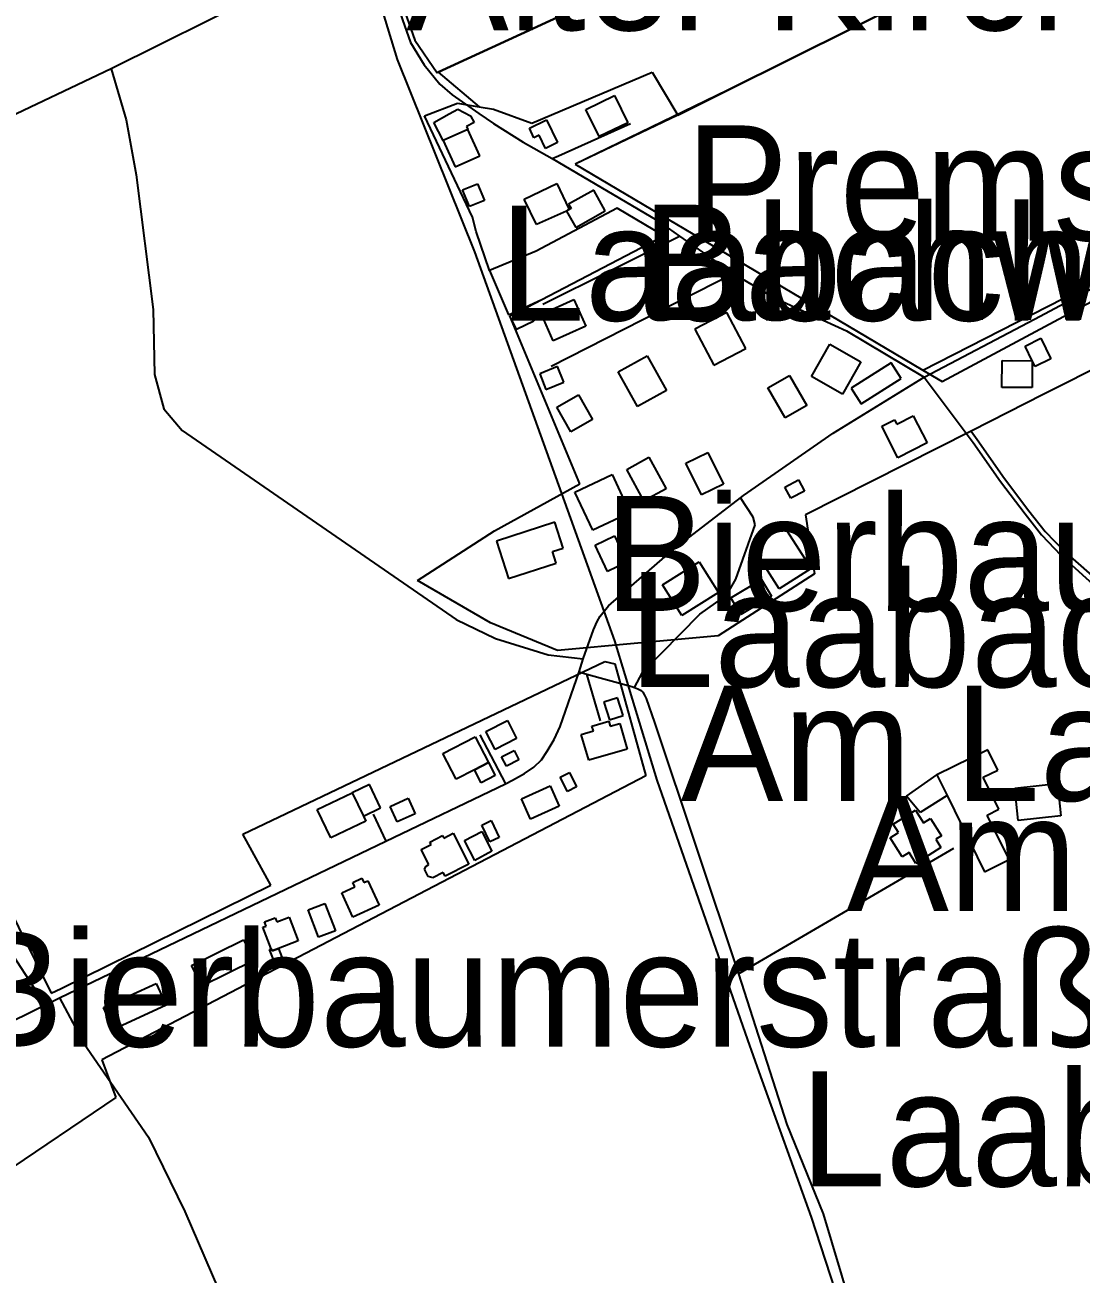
# Model space of a CAD drawing. Extents: x -3657 to 4700, y -7332 to 8131.
# Drawn here: x -2353.3 to -1954.9, y -3743.2 to -3271.6 of the extents above; entities that cross this region are included whole.
import ezdxf

# ---------------------------------------------------------------- set-up
doc = ezdxf.new("R2010")
doc.units = 0
for name, color, linetype in [('OSM_BUILDING_DETACHED', 9, 'CONTINUOUS'), ('OSM_BUILDING_GARAGE', 9, 'CONTINUOUS'), ('OSM_BUILDING_HOUSE', 9, 'CONTINUOUS'), ('OSM_BUILDING_HUT', 9, 'CONTINUOUS'), ('OSM_BUILDING_YES', 9, 'CONTINUOUS'), ('OSM_HIGHWAY_FOOTWAY', 8, 'CONTINUOUS'), ('OSM_HIGHWAY_SERVICE', 8, 'CONTINUOUS'), ('OSM_HIGHWAY_TRACK', 8, 'CONTINUOUS'), ('OSM_HIGHWAY_UNCLASSIFIED', 8, 'CONTINUOUS'), ('OSM_LABELS', 8, 'CONTINUOUS'), ('OSM_LANDUSE_FARMLAND', 3, 'CONTINUOUS'), ('OSM_LANDUSE_RESIDENTIAL', 3, 'CONTINUOUS'), ('OSM_WATERWAY_STREAM', 4, 'CONTINUOUS')]:
    doc.layers.add(name, color=color, linetype=linetype)

msp = doc.modelspace()

# ---------------------------------------------------------------- linework, layer by layer
at = {"layer": 'OSM_BUILDING_DETACHED'}
for p, q in [((-2056.592457, -3404.227787), (-2049.629921, -3391.996345)), ((-2049.629921, -3391.996345), (-2037.89676, -3398.66804)), ((-2129.441208, -3402.459787), (-2118.527168, -3396.444142)), ((-2118.527168, -3396.444142), (-2111.32193, -3409.542904)), ((-2037.89676, -3398.66804), (-2044.851711, -3410.910602)), ((-2122.228385, -3415.55855), (-2129.441208, -3402.459787)), ((-2044.851711, -3410.910602), (-2056.592457, -3404.227787)), ((-2152.702751, -3415.847656), (-2144.48878, -3411.16635)), ((-2144.48878, -3411.16635), (-2139.194826, -3420.451126)), ((-2111.32193, -3409.542904), (-2122.228385, -3415.55855)), ((-2147.416382, -3425.132433), (-2152.702751, -3415.847656)), ((-2139.194826, -3420.451126), (-2147.416382, -3425.132433)), ((-2126.217812, -3439.254189), (-2117.874905, -3434.706316)), ((-2117.874905, -3434.706316), (-2111.412944, -3446.559695)), ((-2119.755851, -3451.118687), (-2126.217812, -3439.254189)), ((-2111.412944, -3446.559695), (-2119.755851, -3451.118687)), ((-2112.725055, -3482.820361), (-2098.883413, -3474.124918)), ((-2098.883413, -3474.124918), (-2091.655422, -3485.666951)), ((-2105.497064, -3494.351275), (-2112.725055, -3482.820361)), ((-2091.655422, -3485.666951), (-2105.497064, -3494.351275))]:
    msp.add_line(p, q, dxfattribs=at)
at = {"layer": 'OSM_BUILDING_GARAGE'}
for p, q in [((-2199.051395, -3308.36664), (-2193.294788, -3305.197585)), ((-2193.294788, -3305.197585), (-2190.010717, -3303.396227)), ((-2190.010717, -3303.396227), (-2185.217337, -3305.95371)), ((-2195.471529, -3315.182889), (-2199.051395, -3308.36664)), ((-2183.874887, -3308.399999), (-2186.696307, -3309.956728)), ((-2186.696307, -3309.956728), (-2186.218486, -3311.024199)), ((-2185.217337, -3305.95371), (-2183.874887, -3308.399999)), ((-2163.017619, -3310.512702), (-2156.502566, -3307.399245)), ((-2156.502566, -3307.399245), (-2152.391788, -3315.994612)), ((-2186.218486, -3311.024199), (-2195.471529, -3315.182889)), ((-2161.288362, -3314.137657), (-2163.017619, -3310.512702)), ((-2159.316402, -3313.1925), (-2161.288362, -3314.137657)), ((-2156.934881, -3318.174033), (-2159.316402, -3313.1925)), ((-2152.391788, -3315.994612), (-2156.934881, -3318.174033)), ((-2152.376619, -3400.513876), (-2159.119206, -3403.238152)), ((-2159.119206, -3403.238152), (-2156.760438, -3409.098124)), ((-2150.010267, -3406.373849), (-2152.376619, -3400.513876)), ((-2156.760438, -3409.098124), (-2150.010267, -3406.373849)), ((-2086.998562, -3487.768535), (-2075.432259, -3480.796613)), ((-2075.432259, -3480.796613), (-2071.670366, -3487.034649)), ((-2083.244254, -3494.01769), (-2086.998562, -3487.768535)), ((-2071.670366, -3487.034649), (-2083.244254, -3494.01769)), ((-2129.714249, -3525.419137), (-2134.879267, -3527.053703)), ((-2134.879267, -3527.053703), (-2132.748033, -3533.792115)), ((-2127.583015, -3532.15755), (-2129.714249, -3525.419137)), ((-2132.748033, -3533.792115), (-2127.583015, -3532.15755)), ((-2173.461422, -3547.735959), (-2168.759056, -3545.31191)), ((-2168.759056, -3545.31191), (-2166.94637, -3548.825669)), ((-2183.761121, -3552.628536), (-2178.436829, -3549.882021)), ((-2178.436829, -3549.882021), (-2175.903619, -3554.796837)), ((-2171.641151, -3551.260838), (-2173.461422, -3547.735959)), ((-2166.94637, -3548.825669), (-2171.641151, -3551.260838)), ((-2181.22791, -3557.543352), (-2183.761121, -3552.628536)), ((-2175.903619, -3554.796837), (-2181.22791, -3557.543352)), ((-2223.321671, -3558.166043), (-2229.829139, -3561.257262)), ((-2219.142633, -3566.961562), (-2223.321671, -3558.166043)), ((-2229.829139, -3561.257262), (-2225.650101, -3570.052781)), ((-2215.570352, -3566.405587), (-2208.797428, -3563.303249)), ((-2208.797428, -3563.303249), (-2206.120113, -3569.174341)), ((-2225.650101, -3570.052781), (-2219.142633, -3566.961562)), ((-2212.893037, -3572.26556), (-2215.570352, -3566.405587)), ((-2206.120113, -3569.174341), (-2212.893037, -3572.26556)), ((-2187.469922, -3579.215243), (-2180.95487, -3575.812678)), ((-2180.95487, -3575.812678), (-2177.192977, -3583.340574)), ((-2183.601847, -3586.754259), (-2187.469922, -3579.215243)), ((-2177.192977, -3583.340574), (-2183.601847, -3586.754259)), ((-2246.514954, -3605.435006), (-2240.136422, -3602.977599)), ((-2242.555865, -3615.765015), (-2246.514954, -3605.435006)), ((-2240.136422, -3602.977599), (-2236.177333, -3613.307607)), ((-2236.177333, -3613.307607), (-2242.555865, -3615.765015))]:
    msp.add_line(p, q, dxfattribs=at)
at = {"layer": 'OSM_BUILDING_HOUSE'}
for p, q in [((-2088.500286, -3380.087368), (-2100.529242, -3386.425479)), ((-2081.363308, -3393.64203), (-2088.500286, -3380.087368)), ((-2100.529242, -3386.425479), (-2093.392263, -3399.98014)), ((-2093.392263, -3399.98014), (-2081.363308, -3393.64203)), ((-2072.974893, -3408.553269), (-2064.882273, -3403.849724)), ((-2064.882273, -3403.849724), (-2058.344467, -3415.124889)), ((-2066.437088, -3419.828435), (-2072.974893, -3408.553269)), ((-2058.344467, -3415.124889), (-2066.437088, -3419.828435)), ((-2103.99534, -3436.952454), (-2095.682771, -3432.849361)), ((-2098.087045, -3448.928147), (-2103.99534, -3436.952454)), ((-2095.682771, -3432.849361), (-2089.774475, -3444.825054)), ((-2145.81606, -3447.816198), (-2131.777222, -3441.255697)), ((-2131.777222, -3441.255697), (-2125.064974, -3455.65544)), ((-2089.774475, -3444.825054), (-2098.087045, -3448.928147)), ((-2139.096228, -3462.215941), (-2145.81606, -3447.816198)), ((-2125.064974, -3455.65544), (-2139.096228, -3462.215941)), ((-2139.376853, -3536.127209), (-2132.990736, -3534.270253)), ((-2138.84594, -3537.950805), (-2139.376853, -3536.127209)), ((-2132.990736, -3534.270253), (-2132.467408, -3536.09385)), ((-2132.467408, -3536.09385), (-2128.933049, -3535.070857)), ((-2128.933049, -3535.070857), (-2126.11163, -3544.811532)), ((-2143.404202, -3539.274025), (-2138.84594, -3537.950805)), ((-2140.582782, -3549.003581), (-2143.404202, -3539.274025)), ((-2126.11163, -3544.811532), (-2140.582782, -3549.003581)), ((-2025.716115, -3573.13288), (-2017.365623, -3567.773285)), ((-2017.365623, -3567.773285), (-2014.255993, -3572.632503)), ((-2023.706232, -3576.268577), (-2025.716115, -3573.13288)), ((-2014.255993, -3572.632503), (-2011.662108, -3570.975699)), ((-2011.662108, -3570.975699), (-2007.520992, -3577.447243)), ((-2200.583456, -3579.837934), (-2195.752154, -3577.402765)), ((-2195.752154, -3577.402765), (-2195.289502, -3578.325683)), ((-2195.289502, -3578.325683), (-2191.762727, -3576.557684)), ((-2191.762727, -3576.557684), (-2185.892354, -3588.233151)), ((-2026.891706, -3578.314564), (-2023.706232, -3576.268577)), ((-2022.318276, -3585.475517), (-2026.891706, -3578.314564)), ((-2007.520992, -3577.447243), (-2009.667394, -3578.814941)), ((-2009.667394, -3578.814941), (-2007.718188, -3581.861682)), ((-2203.806852, -3582.606688), (-2200.120804, -3580.760852)), ((-2200.909588, -3588.366585), (-2203.806852, -3582.606688)), ((-2200.120804, -3580.760852), (-2200.583456, -3579.837934)), ((-2007.718188, -3581.861682), (-2017.130504, -3587.888447)), ((-2201.956243, -3588.889201), (-2200.909588, -3588.366585)), ((-2185.892354, -3588.233151), (-2194.82685, -3592.725426)), ((-2019.731975, -3583.818713), (-2022.318276, -3585.475517)), ((-2017.130504, -3587.888447), (-2019.731975, -3583.818713)), ((-2202.570585, -3590.034509), (-2201.956243, -3588.889201)), ((-2201.159875, -3592.836621), (-2202.570585, -3590.034509)), ((-2199.476124, -3593.29252), (-2201.159875, -3592.836621)), ((-2195.532205, -3591.313251), (-2199.476124, -3593.29252)), ((-2194.82685, -3592.725426), (-2195.532205, -3591.313251)), ((-2233.803397, -3598.974581), (-2228.82799, -3596.695085)), ((-2229.571267, -3595.071639), (-2226.181013, -3593.51491)), ((-2228.82799, -3596.695085), (-2229.571267, -3595.071639)), ((-2226.181013, -3593.51491), (-2225.437736, -3595.138356)), ((-2225.437736, -3595.138356), (-2223.928428, -3594.448948)), ((-2223.928428, -3594.448948), (-2219.711467, -3603.633649)), ((-2229.594021, -3608.170402), (-2233.803397, -3598.974581)), ((-2219.711467, -3603.633649), (-2229.594021, -3608.170402)), ((-2263.526901, -3611.962149), (-2262.366478, -3611.517369)), ((-2262.942897, -3610.005118), (-2258.923133, -3608.459508)), ((-2262.366478, -3611.517369), (-2262.942897, -3610.005118)), ((-2258.923133, -3608.459508), (-2258.339129, -3609.971759)), ((-2258.339129, -3609.971759), (-2253.659517, -3608.170402)), ((-2253.659517, -3608.170402), (-2250.23134, -3617.121593)), ((-2260.409687, -3620.101617), (-2263.526901, -3611.962149)), ((-2260.098724, -3620.91334), (-2260.409687, -3620.101617)), ((-2257.611021, -3619.957064), (-2260.098724, -3620.91334)), ((-2250.23134, -3617.121593), (-2257.611021, -3619.957064))]:
    msp.add_line(p, q, dxfattribs=at)
at = {"layer": 'OSM_BUILDING_HUT'}
for p, q in [((-2188.220784, -3333.80804), (-2182.540022, -3331.495185)), ((-2182.540022, -3331.495185), (-2179.953721, -3337.844415)), ((-2185.634483, -3340.15727), (-2188.220784, -3333.80804)), ((-2179.953721, -3337.844415), (-2185.634483, -3340.15727)), ((-2066.61153, -3445.981482), (-2061.446512, -3443.234967)), ((-2064.374114, -3450.18465), (-2066.61153, -3445.981482)), ((-2061.446512, -3443.234967), (-2059.21668, -3447.427016)), ((-2059.21668, -3447.427016), (-2064.374114, -3450.18465)), ((-2151.329964, -3555.408409), (-2147.863865, -3553.662649)), ((-2147.863865, -3553.662649), (-2145.163797, -3559.011125)), ((-2148.63748, -3560.768004), (-2151.329964, -3555.408409)), ((-2145.163797, -3559.011125), (-2148.63748, -3560.768004))]:
    msp.add_line(p, q, dxfattribs=at)
at = {"layer": 'OSM_BUILDING_YES'}
for p, q in [((-2141.659776, -3303.474064), (-2130.829165, -3298.225663)), ((-2130.829165, -3298.225663), (-2125.853758, -3308.500074)), ((-2136.684369, -3313.748475), (-2141.659776, -3303.474064)), ((-2125.853758, -3308.500074), (-2136.684369, -3313.748475)), ((-2186.218486, -3311.024199), (-2195.471529, -3315.182889)), ((-2181.751238, -3320.976145), (-2186.218486, -3311.024199)), ((-2195.471529, -3315.182889), (-2191.011866, -3325.134835)), ((-2191.011866, -3325.134835), (-2181.751238, -3320.976145)), ((-2164.913734, -3337.277321), (-2152.687582, -3331.406229)), ((-2152.687582, -3331.406229), (-2148.106568, -3340.957873)), ((-2160.340304, -3346.828966), (-2164.913734, -3337.277321)), ((-2138.717004, -3333.930354), (-2148.21275, -3339.212113)), ((-2134.363524, -3341.758477), (-2138.717004, -3333.930354)), ((-2148.956027, -3341.802955), (-2160.340304, -3346.828966)), ((-2147.287446, -3340.880037), (-2148.956027, -3341.802955)), ((-2148.106568, -3340.957873), (-2148.956027, -3341.802955)), ((-2148.956027, -3341.802955), (-2145.520266, -3347.974273)), ((-2148.21275, -3339.212113), (-2147.287446, -3340.880037)), ((-2145.520266, -3347.974273), (-2134.363524, -3341.758477)), ((-2158.459357, -3380.676701), (-2146.17253, -3375.205911)), ((-2146.17253, -3375.205911), (-2141.682529, -3385.30241)), ((-2170.382131, -3381.288273), (-2163.889832, -3378.085859)), ((-2163.889832, -3378.085859), (-2161.318699, -3383.32314)), ((-2153.969356, -3390.773201), (-2158.459357, -3380.676701)), ((-2167.810998, -3386.525554), (-2170.382131, -3381.288273)), ((-2161.318699, -3383.32314), (-2167.810998, -3386.525554)), ((-2141.682529, -3385.30241), (-2153.969356, -3390.773201)), ((-1975.984801, -3392.785829), (-1969.970324, -3389.816924)), ((-1969.970324, -3389.816924), (-1966.185677, -3397.511613)), ((-1973.239226, -3398.356695), (-1975.984801, -3392.785829)), ((-2026.504899, -3399.11282), (-2041.62073, -3408.653345)), ((-2022.765759, -3405.03951), (-2026.504899, -3399.11282)), ((-1984.714516, -3408.31976), (-1984.615918, -3398.2455)), ((-1984.615918, -3398.2455), (-1973.239226, -3398.356695)), ((-1973.239226, -3398.356695), (-1973.322655, -3408.430955)), ((-1972.192571, -3400.469398), (-1973.239226, -3398.356695)), ((-1966.185677, -3397.511613), (-1972.192571, -3400.469398)), ((-2041.62073, -3408.653345), (-2037.874006, -3414.591154)), ((-2037.874006, -3414.591154), (-2022.765759, -3405.03951)), ((-1973.322655, -3408.430955), (-1984.714516, -3408.31976)), ((-2030.069595, -3423.019729), (-2025.2838, -3420.551202)), ((-2023.948935, -3434.895347), (-2030.069595, -3423.019729)), ((-2025.2838, -3420.551202), (-2024.396418, -3422.263604)), ((-2024.396418, -3422.263604), (-2018.131653, -3419.038951)), ((-2018.131653, -3419.038951), (-2012.898375, -3429.191048)), ((-2012.898375, -3429.191048), (-2023.948935, -3434.895347)), ((-2153.438444, -3459.213678), (-2175.403044, -3466.296795)), ((-2150.298477, -3468.932114), (-2153.438444, -3459.213678)), ((-2079.103138, -3468.14263), (-2067.059013, -3460.425703)), ((-2067.059013, -3460.425703), (-2056.691055, -3476.637923)), ((-2138.170923, -3467.853524), (-2130.859503, -3464.384242)), ((-2130.859503, -3464.384242), (-2126.17989, -3474.258351)), ((-2175.403044, -3466.296795), (-2170.837198, -3480.463028)), ((-2154.318242, -3470.233095), (-2150.298477, -3468.932114)), ((-2152.884778, -3474.669773), (-2154.318242, -3470.233095)), ((-2133.491311, -3477.727633), (-2138.170923, -3467.853524)), ((-2068.742764, -3484.354851), (-2079.103138, -3468.14263)), ((-2170.837198, -3480.463028), (-2152.884778, -3474.669773)), ((-2126.17989, -3474.258351), (-2133.491311, -3477.727633)), ((-2056.691055, -3476.637923), (-2068.742764, -3484.354851)), ((-2179.369717, -3538.162076), (-2171.254344, -3534.014505)), ((-2171.254344, -3534.014505), (-2167.803414, -3540.775157)), ((-2195.623218, -3546.490576), (-2183.434989, -3540.196943)), ((-2183.434989, -3540.196943), (-2178.436829, -3549.882021)), ((-2175.918787, -3544.922727), (-2179.369717, -3538.162076)), ((-2167.803414, -3540.775157), (-2175.918787, -3544.922727)), ((-1989.955379, -3545.000564), (-2009.250249, -3554.485491)), ((-1986.185902, -3552.673014), (-1989.955379, -3545.000564)), ((-2190.617474, -3556.175654), (-2195.623218, -3546.490576)), ((-2178.436829, -3549.882021), (-2183.761121, -3552.628536)), ((-2183.761121, -3552.628536), (-2190.617474, -3556.175654)), ((-2020.733123, -3562.569362), (-2009.250249, -3554.485491)), ((-2009.250249, -3554.485491), (-2005.412512, -3562.291375)), ((-2009.250249, -3554.485491), (-2005.412512, -3562.291375)), ((-1991.783234, -3555.419528), (-1986.185902, -3552.673014)), ((-2165.998312, -3563.603475), (-2155.18287, -3558.688659)), ((-2155.18287, -3558.688659), (-2151.709187, -3566.327751)), ((-1985.85977, -3567.495297), (-1991.783234, -3555.419528)), ((-1979.852877, -3559.54486), (-1963.766234, -3557.821339)), ((-1978.555934, -3571.720705), (-1979.852877, -3559.54486)), ((-1963.766234, -3557.821339), (-1962.469291, -3569.997183)), ((-2243.010933, -3567.528656), (-2229.829139, -3561.257262)), ((-2229.829139, -3561.257262), (-2225.650101, -3570.052781)), ((-2162.524629, -3571.253686), (-2165.998312, -3563.603475)), ((-2015.499845, -3568.7518), (-2020.733123, -3562.569362)), ((-2005.412512, -3562.291375), (-2015.499845, -3568.7518)), ((-2005.412512, -3562.291375), (-1991.305413, -3591.024144)), ((-2237.936928, -3578.203369), (-2243.010933, -3567.528656)), ((-2151.709187, -3566.327751), (-2162.524629, -3571.253686)), ((-1990.251173, -3569.652479), (-1985.85977, -3567.495297)), ((-2224.755134, -3571.931975), (-2237.936928, -3578.203369)), ((-2225.650101, -3570.052781), (-2224.755134, -3571.931975)), ((-2180.962454, -3573.433107), (-2177.412926, -3571.754063)), ((-2177.966592, -3579.760098), (-2180.962454, -3573.433107)), ((-2177.412926, -3571.754063), (-2174.417064, -3578.069935)), ((-1981.999279, -3586.454032), (-1990.251173, -3569.652479)), ((-1962.469291, -3569.997183), (-1978.555934, -3571.720705)), ((-2174.417064, -3578.069935), (-2177.966592, -3579.760098)), ((-1991.305413, -3591.024144), (-1981.999279, -3586.454032)), ((-2290.43657, -3626.461967), (-2270.807984, -3616.687933)), ((-2270.807984, -3616.687933), (-2266.932324, -3624.471578)), ((-2261.016444, -3620.335127), (-2260.409687, -3620.101617)), ((-2258.824535, -3626.072785), (-2261.016444, -3620.335127)), ((-2260.409687, -3620.101617), (-2260.098724, -3620.91334)), ((-2260.098724, -3620.91334), (-2257.611021, -3619.957064)), ((-2257.611021, -3619.957064), (-2255.72249, -3624.882999)), ((-2266.932324, -3624.471578), (-2286.56091, -3634.245612)), ((-2255.72249, -3624.882999), (-2258.824535, -3626.072785)), ((-2286.56091, -3634.245612), (-2290.43657, -3626.461967)), ((-2323.702017, -3642.296125), (-2303.785222, -3633.167021)), ((-2303.785222, -3633.167021), (-2300.023329, -3641.384326)), ((-2319.93254, -3650.51343), (-2323.702017, -3642.296125)), ((-2300.023329, -3641.384326), (-2319.93254, -3650.51343))]:
    msp.add_line(p, q, dxfattribs=at)
at = {"layer": 'OSM_HIGHWAY_FOOTWAY'}
for p, q in [((-2151.967058, -3321.020623), (-2124.860194, -3308.800301)), ((-2154.401671, -3322.032497), (-2151.967058, -3321.020623))]:
    msp.add_line(p, q, dxfattribs=at)
at = {"layer": 'OSM_HIGHWAY_SERVICE'}
for p, q in [((-2157.905692, -3376.97391), (-2106.399615, -3351.276763)), ((-2154.765725, -3400.291486), (-2086.133934, -3365.431877)), ((-2078.57981, -3457.290006), (-2083.365605, -3449.984499)), ((-2085.087278, -3480.696538), (-2077.768273, -3460.236671)), ((-2077.768273, -3460.236671), (-2078.57981, -3457.290006)), ((-2087.635657, -3485.077618), (-2085.087278, -3480.696538)), ((-2089.668293, -3487.512787), (-2087.635657, -3485.077618)), ((-2136.153457, -3534.1257), (-2141.280552, -3516.467946)), ((-2181.7209, -3539.418578), (-2172.050712, -3557.854697)), ((-2221.895792, -3569.341133), (-2217.170673, -3579.515469)), ((-2079.163814, -3626.728835), (-2002.788288, -3582.161908)), ((-2345.696955, -3641.30649), (-2362.208328, -3615.809493)), ((-2084.055791, -3629.586544), (-2079.163814, -3626.728835))]:
    msp.add_line(p, q, dxfattribs=at)
at = {"layer": 'OSM_HIGHWAY_TRACK'}
for p, q in [((-2219.605285, -3245.074488), (-2207.84937, -3278.210576)), ((-2247.622285, -3251.723945), (-2320.751662, -3288.118044)), ((-2207.84937, -3278.210576), (-2202.691936, -3286.605793)), ((-2320.751662, -3288.118044), (-2377.020781, -3314.849305)), ((-2320.751662, -3288.118044), (-2315.169498, -3307.354767)), ((-2202.691936, -3286.605793), (-2196.745718, -3293.933539)), ((-2196.745718, -3293.933539), (-2192.149535, -3297.992154)), ((-2315.169498, -3307.354767), (-2311.422774, -3328.192696)), ((-2311.422774, -3328.192696), (-2304.998735, -3378.997658)), ((-2304.998735, -3378.997658), (-2304.505746, -3403.50502)), ((-2304.505746, -3403.50502), (-2300.92588, -3416.448109)), ((-2014.043629, -3404.528013), (-1995.499621, -3429.079853)), ((-2300.92588, -3416.448109), (-2294.008851, -3424.598697)), ((-2294.008851, -3424.598697), (-2190.670565, -3495.841287)), ((-1995.499621, -3429.079853), (-1985.283351, -3443.83542)), ((-1985.283351, -3443.83542), (-1975.977217, -3456.0891)), ((-1975.977217, -3456.0891), (-1969.74279, -3463.894984)), ((-1969.74279, -3463.894984), (-1962.423784, -3471.567434)), ((-1962.423784, -3471.567434), (-1947.634085, -3485.088737)), ((-2098.716555, -3493.828659), (-2089.668293, -3487.512787)), ((-2120.271594, -3515.889732), (-2098.716555, -3493.828659)), ((-2190.670565, -3495.841287), (-2175.797436, -3503.113435)), ((-2175.797436, -3503.113435), (-2155.933732, -3509.284753)), ((-2155.933732, -3509.284753), (-2142.736769, -3510.763646)), ((-2123.29021, -3521.560673), (-2120.271594, -3515.889732)), ((-2084.055791, -3629.586544), (-2065.807577, -3686.362674)), ((-2340.236143, -3638.615573), (-2331.27131, -3655.53944)), ((-2331.27131, -3655.53944), (-2306.712824, -3691.155175)), ((-2065.807577, -3686.362674), (-2052.163131, -3720.065856)), ((-2306.712824, -3691.155175), (-2292.962195, -3719.220775)), ((-2292.962195, -3719.220775), (-2255.252253, -3806.442075)), ((-2052.163131, -3720.065856), (-2029.174629, -3796.323337))]:
    msp.add_line(p, q, dxfattribs=at)
at = {"layer": 'OSM_HIGHWAY_UNCLASSIFIED'}
for p, q in [((-2192.149535, -3297.992154), (-2182.062201, -3304.975195)), ((-2182.062201, -3304.975195), (-2176.525544, -3308.733584)), ((-2176.525544, -3308.733584), (-2165.285373, -3315.772222)), ((-2165.285373, -3315.772222), (-2154.401671, -3322.032497)), ((-2154.401671, -3322.032497), (-2152.232515, -3323.27788)), ((-2152.232515, -3323.27788), (-2114.939718, -3345.316715)), ((-2114.939718, -3345.316715), (-2106.399615, -3351.276763)), ((-2106.399615, -3351.276763), (-2086.133934, -3365.431877)), ((-1972.442858, -3382.655971), (-1926.518944, -3357.992936)), ((-2086.133934, -3365.431877), (-2070.7754, -3374.383068)), ((-2070.7754, -3374.383068), (-2056.592457, -3380.965808)), ((-2056.592457, -3380.965808), (-2043.365156, -3387.025931)), ((-2014.043629, -3404.528013), (-1972.442858, -3382.655971)), ((-2043.365156, -3387.025931), (-2014.043629, -3404.528013)), ((-2048.393654, -3425.566093), (-2014.043629, -3404.528013)), ((-2082.152092, -3449.061581), (-2048.393654, -3425.566093)), ((-2109.031423, -3469.788315), (-2083.365605, -3449.984499)), ((-2083.365605, -3449.984499), (-2082.152092, -3449.061581)), ((-2133.180348, -3490.748559), (-2109.031423, -3469.788315)), ((-2136.274808, -3494.595904), (-2133.180348, -3490.748559)), ((-2138.800434, -3499.810946), (-2137.397308, -3496.64189)), ((-2137.397308, -3496.64189), (-2136.274808, -3494.595904)), ((-2142.736769, -3510.763646), (-2138.800434, -3499.810946)), ((-2144.276415, -3515.633984), (-2142.736769, -3510.763646)), ((-2151.329964, -3536.216165), (-2144.276415, -3515.633984)), ((-2144.276415, -3515.633984), (-2141.280552, -3516.467946)), ((-2141.280552, -3516.467946), (-2124.367204, -3521.160372)), ((-2124.367204, -3521.160372), (-2123.29021, -3521.560673)), ((-2123.29021, -3521.560673), (-2122.107034, -3521.994333)), ((-2122.107034, -3521.994333), (-2121.04521, -3522.605906)), ((-2121.04521, -3522.605906), (-2120.233672, -3523.328673)), ((-2120.233672, -3523.328673), (-2119.573824, -3524.385024)), ((-2119.573824, -3524.385024), (-2118.982236, -3525.686005)), ((-2118.982236, -3525.686005), (-2115.811931, -3534.737272)), ((-2153.590133, -3541.119861), (-2151.329964, -3536.216165)), ((-2115.811931, -3534.737272), (-2084.055791, -3629.586544)), ((-2156.343293, -3545.623255), (-2153.590133, -3541.119861)), ((-2158.42902, -3548.781191), (-2156.343293, -3545.623255)), ((-2161.371791, -3551.627781), (-2158.42902, -3548.781191)), ((-2169.350644, -3556.553717), (-2164.890981, -3553.996233)), ((-2164.890981, -3553.996233), (-2161.371791, -3551.627781)), ((-2217.170673, -3579.515469), (-2172.050712, -3557.854697)), ((-2172.050712, -3557.854697), (-2169.350644, -3556.553717)), ((-2340.236143, -3638.615573), (-2217.170673, -3579.515469)), ((-2345.696955, -3641.30649), (-2340.236143, -3638.615573)), ((-2378.575595, -3657.540949), (-2345.696955, -3641.30649))]:
    msp.add_line(p, q, dxfattribs=at)
at = {"layer": 'OSM_LANDUSE_FARMLAND'}
for p, q in [((-2088.416857, -3296.357588), (-1906.018145, -3205.522453)), ((-1906.018145, -3205.522453), (-2088.416857, -3296.357588)), ((-2197.397982, -3289.463503), (-2132.672189, -3259.607665)), ((-2132.672189, -3259.607665), (-2197.397982, -3289.463503)), ((-2210.708712, -3264.5336), (-2206.165619, -3277.354375)), ((-2206.165619, -3277.354375), (-2197.807543, -3289.652534)), ((-2197.807543, -3289.652534), (-2197.397982, -3289.463503)), ((-2197.397982, -3289.463503), (-2181.933265, -3302.46219)), ((-2162.137821, -3308.677986), (-2116.668975, -3289.385666)), ((-2116.668975, -3289.385666), (-2106.95328, -3305.586767)), ((-2014.582125, -3401.814857), (-1799.395787, -3291.843074)), ((-2088.416857, -3296.357588), (-2145.664371, -3324.167439)), ((-2106.95328, -3305.586767), (-2088.416857, -3296.357588)), ((-2181.933265, -3302.46219), (-2176.495207, -3303.32951)), ((-2176.495207, -3303.32951), (-2162.137821, -3308.677986)), ((-2145.664371, -3324.167439), (-2088.318259, -3358.13749)), ((-2129.919029, -3340.791081), (-2160.378226, -3356.981062)), ((-2112.30791, -3351.210046), (-2129.919029, -3340.791081)), ((-2158.239408, -3375.139194), (-2112.30791, -3351.210046)), ((-1846.904853, -3349.264134), (-1969.113279, -3411.044036)), ((-2160.378226, -3356.981062), (-2178.057606, -3364.253211)), ((-2088.318259, -3358.13749), (-2014.582125, -3401.814857)), ((-2178.057606, -3364.253211), (-2170.822029, -3380.910211)), ((-2170.822029, -3380.910211), (-2158.239408, -3375.139194)), ((-1969.113279, -3411.044036), (-1989.17418, -3421.185013)), ((-1989.17418, -3421.185013), (-1996.318742, -3424.787729)), ((-1996.318742, -3424.787729), (-1994.005482, -3427.990142)), ((-1994.005482, -3427.990142), (-1983.789212, -3442.745709)), ((-1983.789212, -3442.745709), (-1974.521, -3454.954912)), ((-1974.521, -3454.954912), (-1968.347249, -3462.67184)), ((-1968.347249, -3462.67184), (-1961.126842, -3470.244215)), ((-1961.126842, -3470.244215), (-1946.625351, -3482.931556))]:
    msp.add_line(p, q, dxfattribs=at)
at = {"layer": 'OSM_LANDUSE_RESIDENTIAL'}
for p, q in [((-2162.137821, -3308.677986), (-2116.668975, -3289.385666)), ((-2116.668975, -3289.385666), (-2106.95328, -3305.586767)), ((-2202.532662, -3305.864755), (-2190.147237, -3301.15009)), ((-2190.147237, -3301.15009), (-2181.933265, -3302.46219)), ((-2181.933265, -3302.46219), (-2176.495207, -3303.32951)), ((-2176.495207, -3303.32951), (-2162.137821, -3308.677986)), ((-2184.519567, -3344.171407), (-2202.532662, -3305.864755)), ((-2106.95328, -3305.586767), (-2145.664371, -3324.167439)), ((-2145.664371, -3324.167439), (-2088.318259, -3358.13749)), ((-2129.919029, -3340.791081), (-2160.378226, -3356.981062)), ((-2112.30791, -3351.210046), (-2129.919029, -3340.791081)), ((-2183.108857, -3349.564361), (-2184.519567, -3344.171407)), ((-2178.057606, -3364.253211), (-2183.108857, -3349.564361)), ((-2158.239408, -3375.139194), (-2112.30791, -3351.210046)), ((-1846.904853, -3349.264134), (-1969.113279, -3411.044036)), ((-2160.378226, -3356.981062), (-2178.057606, -3364.253211)), ((-2088.318259, -3358.13749), (-2014.582125, -3401.814857)), ((-2007.301042, -3406.12922), (-1938.130755, -3369.112429)), ((-2163.889832, -3378.085859), (-2158.239408, -3375.139194)), ((-2170.382131, -3381.288273), (-2163.889832, -3378.085859)), ((-2143.912361, -3444.69162), (-2170.382131, -3381.288273)), ((-2014.582125, -3401.814857), (-2007.301042, -3406.12922)), ((-1969.113279, -3411.044036), (-1989.17418, -3421.185013)), ((-1989.17418, -3421.185013), (-1996.318742, -3424.787729)), ((-1996.318742, -3424.787729), (-2058.761613, -3456.355968)), ((-2176.108399, -3462.493928), (-2143.912361, -3444.69162)), ((-2058.761613, -3456.355968), (-2055.371359, -3478.67279)), ((-2205.217562, -3481.219154), (-2176.108399, -3462.493928)), ((-2055.371359, -3478.67279), (-2091.799526, -3502.101561)), ((-2177.655629, -3497.120028), (-2205.217562, -3481.219154)), ((-2152.406957, -3507.650188), (-2177.655629, -3497.120028)), ((-2091.799526, -3502.101561), (-2152.406957, -3507.650188)), ((-2271.096193, -3576.913508), (-2134.49246, -3511.719922)), ((-2134.49246, -3511.719922), (-2130.730567, -3512.598362)), ((-2130.730567, -3512.598362), (-2119.027743, -3554.874673)), ((-2119.027743, -3554.874673), (-2324.293605, -3661.944268)), ((-2260.51587, -3596.050155), (-2271.096193, -3576.913508)), ((-2339.652139, -3635.135171), (-2260.51587, -3596.050155)), ((-2361.942871, -3599.452719), (-2343.429201, -3636.903171)), ((-2343.429201, -3636.903171), (-2339.652139, -3635.135171)), ((-2324.293605, -3661.944268), (-2319.045158, -3676.166099)), ((-2319.045158, -3676.166099), (-2362.132483, -3705.365887))]:
    msp.add_line(p, q, dxfattribs=at)
at = {"layer": 'OSM_WATERWAY_STREAM'}
for p, q in [((-2223.329255, -3250.122738), (-2212.893037, -3284.648763)), ((-2212.893037, -3284.648763), (-2183.685276, -3357.147855)), ((-2183.685276, -3357.147855), (-2149.797903, -3451.507869)), ((-2149.797903, -3451.507869), (-2130.844334, -3503.925158)), ((-2130.844334, -3503.925158), (-2126.923167, -3516.823769)), ((-2126.923167, -3516.823769), (-2124.162423, -3525.919514)), ((-2124.162423, -3525.919514), (-2114.886627, -3556.47588)), ((-2114.886627, -3556.47588), (-2080.673122, -3654.394133)), ((-2080.673122, -3654.394133), (-2076.418239, -3666.581097)), ((-2076.418239, -3666.581097), (-2056.637964, -3721.344598)), ((-2056.637964, -3721.344598), (-2031.13142, -3799.903814))]:
    msp.add_line(p, q, dxfattribs=at)

# ---------------------------------------------------------------- texts
at = {"layer": 'OSM_LABELS'}
for s, p in [('Alter Kirchweg', (-2209.477415, -3273.621647)), ('Premstätterweg', (-2104.014766, -3352.942525)), ('Laabach', (-2174.348138, -3383.147286)), ('Bachweg', (-2120.449829, -3382.861681)), ('Bierbaumerstraße', (-2134.727578, -3492.672231)), ('Laabach', (-2125.542795, -3521.371642)), ('Am Laabach', (-2105.910239, -3564.311657)), ('Am Laabach', (-2043.42272, -3605.873061)), ('Bierbaumerstraße', (-2377.55262, -3657.035836)), ('Laabach', (-2060.840293, -3709.710065))]:
    msp.add_text(s, height=43.418293, dxfattribs=at).set_placement(p)

doc.saveas('drawing.dxf')
